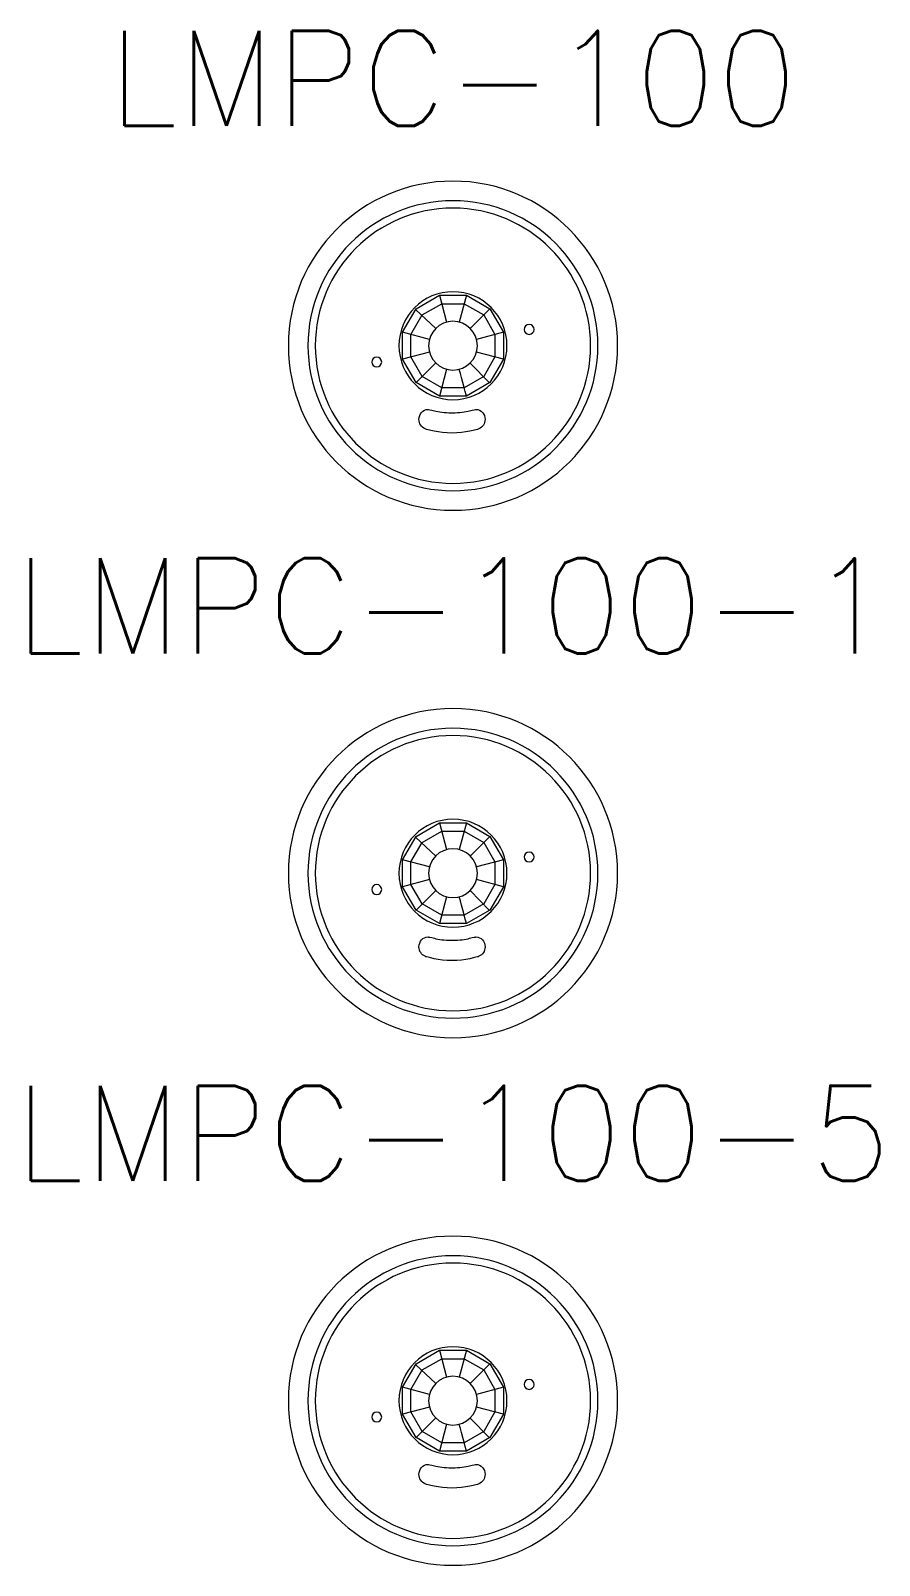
# Model space of a CAD drawing. Header units: inches. Extents: x -312 to 59, y -182 to 37.
# Drawn here: x -231.484 to -229.345, y 21.865 to 25.734 of the extents above; entities that cross this region are included whole.
import ezdxf

# ---------------------------------------------------------------- set-up
doc = ezdxf.new("R2010")
doc.units = ezdxf.units.IN
doc.header["$MEASUREMENT"] = 0
doc.set_wipeout_variables(frame=1)
doc.styles.add('ROMANS', font='ROMANS.shx')

# ---------------------------------------------------------------- blocks, each defined once
blk = doc.blocks.new('LMPC-100')
at = {"insert": (0, 0.6743), "char_height": 0.24, "width": 5.724, "attachment_point": 5, "style": 'ROMANS'}
blk.add_mtext('LMPC-100', dxfattribs=at)
blk.add_wipeout([(-0.415, 0.415), (0.415, 0.415), (0.415, -0.415), (-0.415, -0.415)])
at = {"lineweight": 18}
for points in [[(-0.0341, -0.1271), (-0.0931, -0.0931), (-0.1271, -0.0341), (-0.1271, 0.034), (-0.0931, 0.093), (-0.0341, 0.1271), (0.034, 0.1271), (0.093, 0.093), (0.1271, 0.034), (0.1271, -0.0341), (0.093, -0.0931), (0.034, -0.1271), (-0.0341, -0.1271)], [(-0.0341, 0.1271), (-0.0159, 0.0594)], [(0.034, 0.1271), (0.0159, 0.0594)], [(-0.0284, -0.106), (-0.0776, -0.0776), (-0.1059, -0.0284), (-0.1059, 0.0284), (-0.0776, 0.0775), (-0.0284, 0.1059), (0.0284, 0.1059), (0.0775, 0.0775), (0.1059, 0.0284), (0.1059, -0.0284), (0.0775, -0.0776), (0.0284, -0.106), (-0.0284, -0.106)], [(-0.0942, 0.0911), (-0.0435, 0.0434)], [(0.093, 0.093), (0.0434, 0.0434)], [(-0.0594, 0.0159), (-0.1271, 0.034)], [(0.1271, 0.034), (0.0594, 0.0159)], [(-0.0594, -0.0159), (-0.1271, -0.0341)], [(0.1271, -0.0341), (0.0594, -0.0159)], [(-0.0435, -0.0435), (-0.0931, -0.0931)], [(-0.0159, -0.0594), (-0.0341, -0.1271)], [(0.0919, -0.0937), (0.0434, -0.0436)]]:
    blk.add_lwpolyline(points, dxfattribs=at)
for points, knots in [([(0.415, 0), (0.415, -0.2292), (0.2292, -0.415), (0, -0.415), (-0.2292, -0.415), (-0.415, -0.2292), (-0.415, 0), (-0.415, 0.2292), (-0.2292, 0.415), (0, 0.415), (0.2292, 0.415), (0.415, 0.2292), (0.415, 0)], [0, 0, 0, 0, 1, 1, 1, 2, 2, 2, 3, 3, 3, 4, 4, 4, 4]), ([(0.3655, 0), (0.3655, -0.2019), (0.2019, -0.3655), (0, -0.3655), (-0.2019, -0.3655), (-0.3655, -0.2019), (-0.3655, 0), (-0.3655, 0.2018), (-0.2019, 0.3655), (0, 0.3655), (0.2019, 0.3655), (0.3655, 0.2018), (0.3655, 0)], [0, 0, 0, 0, 1, 1, 1, 2, 2, 2, 3, 3, 3, 4, 4, 4, 4]), ([(0.347, 0), (0.347, -0.1917), (0.1916, -0.347), (0, -0.347), (-0.1917, -0.347), (-0.347, -0.1917), (-0.347, 0), (-0.347, 0.1916), (-0.1917, 0.347), (0, 0.347), (0.1916, 0.347), (0.347, 0.1916), (0.347, 0)], [0, 0, 0, 0, 1, 1, 1, 2, 2, 2, 3, 3, 3, 4, 4, 4, 4]), ([(0.1361, 0), (0.1361, -0.0752), (0.0752, -0.1362), (0, -0.1362), (-0.0752, -0.1362), (-0.1361, -0.0752), (-0.1361, 0), (-0.1361, 0.0752), (-0.0752, 0.1361), (0, 0.1361), (0.0752, 0.1361), (0.1361, 0.0752), (0.1361, 0)], [0, 0, 0, 0, 1, 1, 1, 2, 2, 2, 3, 3, 3, 4, 4, 4, 4]), ([(0.0615, 0), (0.0615, -0.034), (0.0339, -0.0615), (0, -0.0615), (-0.034, -0.0615), (-0.0615, -0.034), (-0.0615, 0), (-0.0615, 0.034), (-0.034, 0.0615), (0, 0.0615), (0.0339, 0.0615), (0.0615, 0.034), (0.0615, 0)], [0, 0, 0, 0, 1, 1, 1, 2, 2, 2, 3, 3, 3, 4, 4, 4, 4]), ([(0.1796, 0.041), (0.1796, 0.0479), (0.1852, 0.0535), (0.1921, 0.0535), (0.1989, 0.0535), (0.2045, 0.0479), (0.2045, 0.041), (0.2045, 0.0342), (0.1989, 0.0286), (0.1921, 0.0286), (0.1852, 0.0286), (0.1796, 0.0342), (0.1796, 0.041)], [0, 0, 0, 0, 1, 1, 1, 2, 2, 2, 3, 3, 3, 4, 4, 4, 4]), ([(-0.1796, -0.0411), (-0.1796, -0.048), (-0.1852, -0.0535), (-0.1921, -0.0535), (-0.199, -0.0535), (-0.2045, -0.048), (-0.2045, -0.0411), (-0.2045, -0.0342), (-0.199, -0.0286), (-0.1921, -0.0286), (-0.1852, -0.0286), (-0.1796, -0.0342), (-0.1796, -0.0411)], [0, 0, 0, 0, 1, 1, 1, 2, 2, 2, 3, 3, 3, 4, 4, 4, 4]), ([(-0.1796, -0.0411), (-0.1796, -0.048), (-0.1852, -0.0535), (-0.1921, -0.0535), (-0.199, -0.0535), (-0.2045, -0.048), (-0.2045, -0.0411), (-0.2045, -0.0342), (-0.199, -0.0286), (-0.1921, -0.0286), (-0.1852, -0.0286), (-0.1796, -0.0342), (-0.1796, -0.0411)], [0, 0, 0, 0, 1, 1, 1, 2, 2, 2, 3, 3, 3, 4, 4, 4, 4]), ([(-0.0024, -0.2204), (0.0302, -0.2204), (0.0633, -0.2105), (0.0633, -0.2105), (0.0633, -0.2105), (0.0655, -0.2093), (0.0655, -0.2093), (0.0745, -0.2059), (0.0809, -0.1966), (0.0809, -0.1857), (0.0809, -0.1719), (0.0706, -0.1607), (0.0579, -0.1607), (0.0579, -0.1607), (0.0509, -0.1612), (0.0419, -0.164), (0.0329, -0.1668), (0.0149, -0.1692), (0, -0.1692), (0, -0.1692), (-0.0048, -0.1692), (-0.0048, -0.1692), (-0.0197, -0.1692), (-0.0377, -0.1668), (-0.0467, -0.164), (-0.0556, -0.1612), (-0.0627, -0.1607), (-0.0627, -0.1607), (-0.0754, -0.1607), (-0.0857, -0.1719), (-0.0857, -0.1857), (-0.0857, -0.1966), (-0.0792, -0.2059), (-0.0702, -0.2093), (-0.0702, -0.2093), (-0.0681, -0.2105), (-0.0681, -0.2105), (-0.0681, -0.2105), (-0.0349, -0.2204), (-0.0024, -0.2204)], [0, 0, 0, 0, 1, 1, 1, 2, 2, 2, 3, 3, 3, 4, 4, 4, 5, 5, 5, 6, 6, 6, 7, 7, 7, 8, 8, 8, 9, 9, 9, 10, 10, 10, 11, 11, 11, 12, 12, 12, 13, 13, 13, 13])]:
    blk.add_open_spline(points, degree=3, knots=knots, dxfattribs=at)
blk.add_open_spline([(0.034, -0.1271), (0.034, -0.1254), (0.0159, -0.0594), (0.0159, -0.0594)], degree=3, dxfattribs=at)
blk = doc.blocks.new('LMPC-100-1')
at = {"insert": (0, 0.6743), "char_height": 0.24, "width": 5.724, "attachment_point": 5, "style": 'ROMANS'}
blk.add_mtext('LMPC-100-1', dxfattribs=at)
blk.add_wipeout([(-0.415, 0.415), (0.415, 0.415), (0.415, -0.415), (-0.415, -0.415)])
at = {"lineweight": 18}
for points in [[(-0.0341, -0.1271), (-0.0931, -0.0931), (-0.1271, -0.0341), (-0.1271, 0.034), (-0.0931, 0.093), (-0.0341, 0.1271), (0.034, 0.1271), (0.093, 0.093), (0.1271, 0.034), (0.1271, -0.0341), (0.093, -0.0931), (0.034, -0.1271), (-0.0341, -0.1271)], [(-0.0341, 0.1271), (-0.0159, 0.0594)], [(0.034, 0.1271), (0.0159, 0.0594)], [(-0.0284, -0.106), (-0.0776, -0.0776), (-0.1059, -0.0284), (-0.1059, 0.0284), (-0.0776, 0.0775), (-0.0284, 0.1059), (0.0284, 0.1059), (0.0775, 0.0775), (0.1059, 0.0284), (0.1059, -0.0284), (0.0775, -0.0776), (0.0284, -0.106), (-0.0284, -0.106)], [(-0.0942, 0.0911), (-0.0435, 0.0434)], [(0.093, 0.093), (0.0434, 0.0434)], [(-0.0594, 0.0159), (-0.1271, 0.034)], [(0.1271, 0.034), (0.0594, 0.0159)], [(-0.0594, -0.0159), (-0.1271, -0.0341)], [(0.1271, -0.0341), (0.0594, -0.0159)], [(-0.0435, -0.0435), (-0.0931, -0.0931)], [(-0.0159, -0.0594), (-0.0341, -0.1271)], [(0.0919, -0.0937), (0.0434, -0.0436)]]:
    blk.add_lwpolyline(points, dxfattribs=at)
for points, knots in [([(0.415, 0), (0.415, -0.2292), (0.2292, -0.415), (0, -0.415), (-0.2292, -0.415), (-0.415, -0.2292), (-0.415, 0), (-0.415, 0.2292), (-0.2292, 0.415), (0, 0.415), (0.2292, 0.415), (0.415, 0.2292), (0.415, 0)], [0, 0, 0, 0, 1, 1, 1, 2, 2, 2, 3, 3, 3, 4, 4, 4, 4]), ([(0.3655, 0), (0.3655, -0.2019), (0.2019, -0.3655), (0, -0.3655), (-0.2019, -0.3655), (-0.3655, -0.2019), (-0.3655, 0), (-0.3655, 0.2018), (-0.2019, 0.3655), (0, 0.3655), (0.2019, 0.3655), (0.3655, 0.2018), (0.3655, 0)], [0, 0, 0, 0, 1, 1, 1, 2, 2, 2, 3, 3, 3, 4, 4, 4, 4]), ([(0.347, 0), (0.347, -0.1917), (0.1916, -0.347), (0, -0.347), (-0.1917, -0.347), (-0.347, -0.1917), (-0.347, 0), (-0.347, 0.1916), (-0.1917, 0.347), (0, 0.347), (0.1916, 0.347), (0.347, 0.1916), (0.347, 0)], [0, 0, 0, 0, 1, 1, 1, 2, 2, 2, 3, 3, 3, 4, 4, 4, 4]), ([(0.1361, 0), (0.1361, -0.0752), (0.0752, -0.1362), (0, -0.1362), (-0.0752, -0.1362), (-0.1361, -0.0752), (-0.1361, 0), (-0.1361, 0.0752), (-0.0752, 0.1361), (0, 0.1361), (0.0752, 0.1361), (0.1361, 0.0752), (0.1361, 0)], [0, 0, 0, 0, 1, 1, 1, 2, 2, 2, 3, 3, 3, 4, 4, 4, 4]), ([(0.0615, 0), (0.0615, -0.034), (0.0339, -0.0615), (0, -0.0615), (-0.034, -0.0615), (-0.0615, -0.034), (-0.0615, 0), (-0.0615, 0.034), (-0.034, 0.0615), (0, 0.0615), (0.0339, 0.0615), (0.0615, 0.034), (0.0615, 0)], [0, 0, 0, 0, 1, 1, 1, 2, 2, 2, 3, 3, 3, 4, 4, 4, 4]), ([(0.1796, 0.041), (0.1796, 0.0479), (0.1852, 0.0535), (0.1921, 0.0535), (0.1989, 0.0535), (0.2045, 0.0479), (0.2045, 0.041), (0.2045, 0.0342), (0.1989, 0.0286), (0.1921, 0.0286), (0.1852, 0.0286), (0.1796, 0.0342), (0.1796, 0.041)], [0, 0, 0, 0, 1, 1, 1, 2, 2, 2, 3, 3, 3, 4, 4, 4, 4]), ([(-0.1796, -0.0411), (-0.1796, -0.048), (-0.1852, -0.0535), (-0.1921, -0.0535), (-0.199, -0.0535), (-0.2045, -0.048), (-0.2045, -0.0411), (-0.2045, -0.0342), (-0.199, -0.0286), (-0.1921, -0.0286), (-0.1852, -0.0286), (-0.1796, -0.0342), (-0.1796, -0.0411)], [0, 0, 0, 0, 1, 1, 1, 2, 2, 2, 3, 3, 3, 4, 4, 4, 4]), ([(-0.1796, -0.0411), (-0.1796, -0.048), (-0.1852, -0.0535), (-0.1921, -0.0535), (-0.199, -0.0535), (-0.2045, -0.048), (-0.2045, -0.0411), (-0.2045, -0.0342), (-0.199, -0.0286), (-0.1921, -0.0286), (-0.1852, -0.0286), (-0.1796, -0.0342), (-0.1796, -0.0411)], [0, 0, 0, 0, 1, 1, 1, 2, 2, 2, 3, 3, 3, 4, 4, 4, 4]), ([(-0.0024, -0.2204), (0.0302, -0.2204), (0.0633, -0.2105), (0.0633, -0.2105), (0.0633, -0.2105), (0.0655, -0.2093), (0.0655, -0.2093), (0.0745, -0.2059), (0.0809, -0.1966), (0.0809, -0.1857), (0.0809, -0.1719), (0.0706, -0.1607), (0.0579, -0.1607), (0.0579, -0.1607), (0.0509, -0.1612), (0.0419, -0.164), (0.0329, -0.1668), (0.0149, -0.1692), (0, -0.1692), (0, -0.1692), (-0.0048, -0.1692), (-0.0048, -0.1692), (-0.0197, -0.1692), (-0.0377, -0.1668), (-0.0467, -0.164), (-0.0556, -0.1612), (-0.0627, -0.1607), (-0.0627, -0.1607), (-0.0754, -0.1607), (-0.0857, -0.1719), (-0.0857, -0.1857), (-0.0857, -0.1966), (-0.0792, -0.2059), (-0.0702, -0.2093), (-0.0702, -0.2093), (-0.0681, -0.2105), (-0.0681, -0.2105), (-0.0681, -0.2105), (-0.0349, -0.2204), (-0.0024, -0.2204)], [0, 0, 0, 0, 1, 1, 1, 2, 2, 2, 3, 3, 3, 4, 4, 4, 5, 5, 5, 6, 6, 6, 7, 7, 7, 8, 8, 8, 9, 9, 9, 10, 10, 10, 11, 11, 11, 12, 12, 12, 13, 13, 13, 13])]:
    blk.add_open_spline(points, degree=3, knots=knots, dxfattribs=at)
blk.add_open_spline([(0.034, -0.1271), (0.034, -0.1254), (0.0159, -0.0594), (0.0159, -0.0594)], degree=3, dxfattribs=at)
blk = doc.blocks.new('LMPC-100-5')
at = {"insert": (0, 0.6743), "char_height": 0.24, "width": 5.724, "attachment_point": 5, "style": 'ROMANS'}
blk.add_mtext('LMPC-100-5', dxfattribs=at)
blk.add_wipeout([(-0.415, 0.415), (0.415, 0.415), (0.415, -0.415), (-0.415, -0.415)])
at = {"lineweight": 18}
for points in [[(-0.0341, -0.1271), (-0.0931, -0.0931), (-0.1271, -0.0341), (-0.1271, 0.034), (-0.0931, 0.093), (-0.0341, 0.1271), (0.034, 0.1271), (0.093, 0.093), (0.1271, 0.034), (0.1271, -0.0341), (0.093, -0.0931), (0.034, -0.1271), (-0.0341, -0.1271)], [(-0.0341, 0.1271), (-0.0159, 0.0594)], [(0.034, 0.1271), (0.0159, 0.0594)], [(-0.0284, -0.106), (-0.0776, -0.0776), (-0.1059, -0.0284), (-0.1059, 0.0284), (-0.0776, 0.0775), (-0.0284, 0.1059), (0.0284, 0.1059), (0.0775, 0.0775), (0.1059, 0.0284), (0.1059, -0.0284), (0.0775, -0.0776), (0.0284, -0.106), (-0.0284, -0.106)], [(-0.0942, 0.0911), (-0.0435, 0.0434)], [(0.093, 0.093), (0.0434, 0.0434)], [(-0.0594, 0.0159), (-0.1271, 0.034)], [(0.1271, 0.034), (0.0594, 0.0159)], [(-0.0594, -0.0159), (-0.1271, -0.0341)], [(0.1271, -0.0341), (0.0594, -0.0159)], [(-0.0435, -0.0435), (-0.0931, -0.0931)], [(-0.0159, -0.0594), (-0.0341, -0.1271)], [(0.0919, -0.0937), (0.0434, -0.0436)]]:
    blk.add_lwpolyline(points, dxfattribs=at)
for points, knots in [([(0.415, 0), (0.415, -0.2292), (0.2292, -0.415), (0, -0.415), (-0.2292, -0.415), (-0.415, -0.2292), (-0.415, 0), (-0.415, 0.2292), (-0.2292, 0.415), (0, 0.415), (0.2292, 0.415), (0.415, 0.2292), (0.415, 0)], [0, 0, 0, 0, 1, 1, 1, 2, 2, 2, 3, 3, 3, 4, 4, 4, 4]), ([(0.3655, 0), (0.3655, -0.2019), (0.2019, -0.3655), (0, -0.3655), (-0.2019, -0.3655), (-0.3655, -0.2019), (-0.3655, 0), (-0.3655, 0.2018), (-0.2019, 0.3655), (0, 0.3655), (0.2019, 0.3655), (0.3655, 0.2018), (0.3655, 0)], [0, 0, 0, 0, 1, 1, 1, 2, 2, 2, 3, 3, 3, 4, 4, 4, 4]), ([(0.347, 0), (0.347, -0.1917), (0.1916, -0.347), (0, -0.347), (-0.1917, -0.347), (-0.347, -0.1917), (-0.347, 0), (-0.347, 0.1916), (-0.1917, 0.347), (0, 0.347), (0.1916, 0.347), (0.347, 0.1916), (0.347, 0)], [0, 0, 0, 0, 1, 1, 1, 2, 2, 2, 3, 3, 3, 4, 4, 4, 4]), ([(0.1361, 0), (0.1361, -0.0752), (0.0752, -0.1362), (0, -0.1362), (-0.0752, -0.1362), (-0.1361, -0.0752), (-0.1361, 0), (-0.1361, 0.0752), (-0.0752, 0.1361), (0, 0.1361), (0.0752, 0.1361), (0.1361, 0.0752), (0.1361, 0)], [0, 0, 0, 0, 1, 1, 1, 2, 2, 2, 3, 3, 3, 4, 4, 4, 4]), ([(0.0615, 0), (0.0615, -0.034), (0.0339, -0.0615), (0, -0.0615), (-0.034, -0.0615), (-0.0615, -0.034), (-0.0615, 0), (-0.0615, 0.034), (-0.034, 0.0615), (0, 0.0615), (0.0339, 0.0615), (0.0615, 0.034), (0.0615, 0)], [0, 0, 0, 0, 1, 1, 1, 2, 2, 2, 3, 3, 3, 4, 4, 4, 4]), ([(0.1796, 0.041), (0.1796, 0.0479), (0.1852, 0.0535), (0.1921, 0.0535), (0.1989, 0.0535), (0.2045, 0.0479), (0.2045, 0.041), (0.2045, 0.0342), (0.1989, 0.0286), (0.1921, 0.0286), (0.1852, 0.0286), (0.1796, 0.0342), (0.1796, 0.041)], [0, 0, 0, 0, 1, 1, 1, 2, 2, 2, 3, 3, 3, 4, 4, 4, 4]), ([(-0.1796, -0.0411), (-0.1796, -0.048), (-0.1852, -0.0535), (-0.1921, -0.0535), (-0.199, -0.0535), (-0.2045, -0.048), (-0.2045, -0.0411), (-0.2045, -0.0342), (-0.199, -0.0286), (-0.1921, -0.0286), (-0.1852, -0.0286), (-0.1796, -0.0342), (-0.1796, -0.0411)], [0, 0, 0, 0, 1, 1, 1, 2, 2, 2, 3, 3, 3, 4, 4, 4, 4]), ([(-0.1796, -0.0411), (-0.1796, -0.048), (-0.1852, -0.0535), (-0.1921, -0.0535), (-0.199, -0.0535), (-0.2045, -0.048), (-0.2045, -0.0411), (-0.2045, -0.0342), (-0.199, -0.0286), (-0.1921, -0.0286), (-0.1852, -0.0286), (-0.1796, -0.0342), (-0.1796, -0.0411)], [0, 0, 0, 0, 1, 1, 1, 2, 2, 2, 3, 3, 3, 4, 4, 4, 4]), ([(-0.0024, -0.2204), (0.0302, -0.2204), (0.0633, -0.2105), (0.0633, -0.2105), (0.0633, -0.2105), (0.0655, -0.2093), (0.0655, -0.2093), (0.0745, -0.2059), (0.0809, -0.1966), (0.0809, -0.1857), (0.0809, -0.1719), (0.0706, -0.1607), (0.0579, -0.1607), (0.0579, -0.1607), (0.0509, -0.1612), (0.0419, -0.164), (0.0329, -0.1668), (0.0149, -0.1692), (0, -0.1692), (0, -0.1692), (-0.0048, -0.1692), (-0.0048, -0.1692), (-0.0197, -0.1692), (-0.0377, -0.1668), (-0.0467, -0.164), (-0.0556, -0.1612), (-0.0627, -0.1607), (-0.0627, -0.1607), (-0.0754, -0.1607), (-0.0857, -0.1719), (-0.0857, -0.1857), (-0.0857, -0.1966), (-0.0792, -0.2059), (-0.0702, -0.2093), (-0.0702, -0.2093), (-0.0681, -0.2105), (-0.0681, -0.2105), (-0.0681, -0.2105), (-0.0349, -0.2204), (-0.0024, -0.2204)], [0, 0, 0, 0, 1, 1, 1, 2, 2, 2, 3, 3, 3, 4, 4, 4, 5, 5, 5, 6, 6, 6, 7, 7, 7, 8, 8, 8, 9, 9, 9, 10, 10, 10, 11, 11, 11, 12, 12, 12, 13, 13, 13, 13])]:
    blk.add_open_spline(points, degree=3, knots=knots, dxfattribs=at)
blk.add_open_spline([(0.034, -0.1271), (0.034, -0.1254), (0.0159, -0.0594), (0.0159, -0.0594)], degree=3, dxfattribs=at)

msp = doc.modelspace()

# ---------------------------------------------------------------- block references
for name, p in [('LMPC-100', (-230.41991, 24.93986)), ('LMPC-100-1', (-230.41991, 23.60986)), ('LMPC-100-5', (-230.41991, 22.27986))]:
    msp.add_blockref(name, p)

doc.saveas('drawing.dxf')
